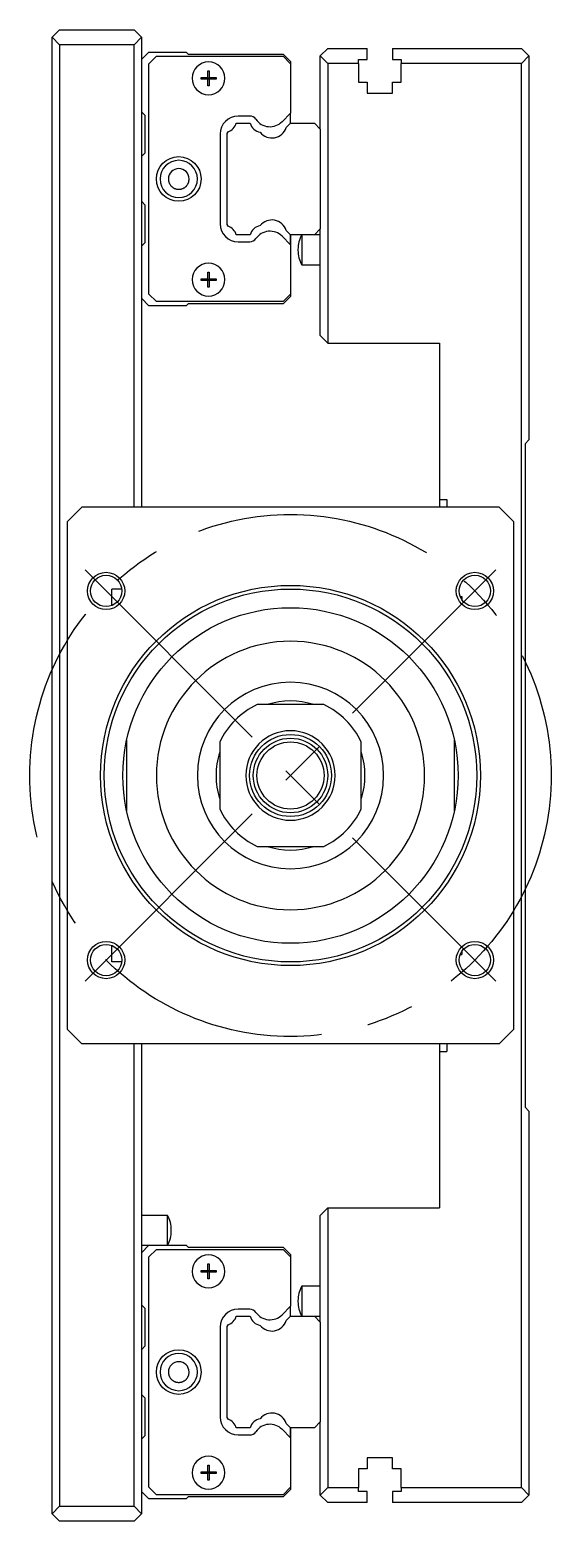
# Model space of a CAD drawing. Extents: x -30 to 950, y -327 to 110.
# Drawn here: x 880.2 to 950.2, y -100 to 100 of the extents above; entities that cross this region are included whole.
import ezdxf

# ---------------------------------------------------------------- set-up
doc = ezdxf.new("R2010")
doc.units = 0
doc.linetypes.add('CENTER', pattern=[50.8, 31.75, -6.35, 6.35, -6.35])
doc.layers.get('0').update_dxf_attribs({"linetype": 'CONTINUOUS'})
doc.layers.add('CENTER', color=1, linetype='CENTER')

msp = doc.modelspace()

# ---------------------------------------------------------------- linework, layer by layer
at = {"color": 7, "linetype": 'CONTINUOUS'}
for p, q in [((883.16, 99), (884.16, 100)), ((884.16, 100), (894.16, 100)), ((894.16, 100), (895.16, 99)), ((884.16, 98), (883.16, 99)), ((883.16, -99), (883.16, 99)), ((894.16, 98), (884.16, 98)), ((884.16, 98), (884.16, -98)), ((894.16, 98), (895.16, 99)), ((894.16, 36), (894.16, 98)), ((895.16, 99), (895.16, 36)), ((895.16, 96), (896.16, 97)), ((896.16, 97), (901.16, 97)), ((896.16, 95.45), (897.16, 96.45)), ((897.16, 96.45), (914.16, 96.45)), ((901.16, 97), (901.41, 96.75)), ((901.41, 96.75), (914.16, 96.75)), ((914.16, 96.75), (915.16, 95.75)), ((914.16, 96.45), (915.16, 95.45)), ((919.16, 96.5), (920.16, 97.5)), ((919.16, 86.7), (919.16, 96.5)), ((920.16, 95.5), (919.16, 96.5)), ((920.16, 97.5), (925.46, 97.5)), ((924.31, 95.5), (924.31, 96)), ((924.31, 96), (925.46, 96)), ((925.46, 96), (925.46, 97.5)), ((928.86, 97.5), (946.16, 97.5)), ((928.86, 97.5), (928.86, 96)), ((928.86, 96), (930.01, 96)), ((930.01, 96), (930.01, 95.5)), ((946.16, 97.5), (947.16, 96.5)), ((947.16, 96.5), (946.16, 95.5)), ((947.16, 96.5), (947.16, 45)), ((896.16, 64.55), (896.16, 95.45)), ((904.06, 93.6), (904.06, 94.5)), ((904.06, 94.5), (904.26, 94.5)), ((904.26, 94.5), (904.26, 93.6)), ((915.16, 95.75), (915.16, 95.45)), ((915.16, 95.45), (915.16, 88.82)), ((924.31, 95.5), (920.16, 95.5)), ((920.16, 95.5), (920.16, 58)), ((924.31, 95.5), (924.31, 93)), ((930.01, 93), (930.01, 95.5)), ((946.16, 95.5), (930.01, 95.5)), ((946.16, -95.5), (946.16, 95.5)), ((903.16, 93.4), (903.16, 93.6)), ((903.16, 93.6), (904.06, 93.6)), ((904.06, 93.4), (903.16, 93.4)), ((904.06, 93.6), (904.16, 93.5)), ((904.06, 93.4), (904.16, 93.5)), ((904.06, 92.5), (904.06, 93.4)), ((904.26, 92.5), (904.06, 92.5)), ((904.26, 93.6), (904.16, 93.5)), ((904.26, 93.4), (904.16, 93.5)), ((904.26, 93.6), (905.16, 93.6)), ((905.16, 93.4), (904.26, 93.4)), ((904.26, 93.4), (904.26, 92.5)), ((905.16, 93.6), (905.16, 93.4)), ((924.31, 93), (925.46, 93)), ((925.46, 93), (925.46, 91.5)), ((928.86, 93), (930.01, 93)), ((928.86, 91.5), (928.86, 93)), ((925.46, 91.5), (928.86, 91.5)), ((895.66, 88.5), (895.16, 89)), ((895.66, 83.5), (895.66, 88.5)), ((909.69, 88.43), (908.13, 88.43)), ((915.16, 88.82), (914.03, 87.68)), ((915.16, 87.5), (915.16, 88.82)), ((905.73, 86.03), (905.73, 73.97)), ((906.66, 86.1), (906.79, 86.32)), ((906.66, 73.9), (906.66, 86.1)), ((907.87, 87.5), (909.74, 87.5)), ((914.57, 86.91), (915.16, 87.5)), ((915.16, 87.5), (918.36, 87.5)), ((918.36, 87.5), (919.16, 86.7)), ((919.16, 86.7), (919.16, 73.3)), ((895.16, 83), (895.66, 83.5)), ((898.77, 80), (898.77, 79.95)), ((901.55, 80), (901.55, 80)), ((898.77, 79.95), (898.77, 79.9)), ((898.77, 79.9), (898.78, 79.85)), ((898.78, 79.85), (898.78, 79.8)), ((898.78, 79.8), (898.79, 79.76)), ((898.79, 79.76), (898.8, 79.71)), ((898.8, 79.71), (898.81, 79.66)), ((898.81, 79.66), (898.82, 79.61)), ((898.82, 79.61), (898.84, 79.55)), ((898.84, 79.55), (898.86, 79.5)), ((898.86, 79.5), (898.88, 79.45)), ((898.88, 79.45), (898.91, 79.39)), ((898.91, 79.39), (898.93, 79.34)), ((898.93, 79.34), (898.96, 79.29)), ((898.96, 79.29), (898.99, 79.24)), ((898.99, 79.24), (899.03, 79.19)), ((899.03, 79.19), (899.06, 79.14)), ((899.06, 79.14), (899.1, 79.1)), ((899.1, 79.1), (899.14, 79.05)), ((899.14, 79.05), (899.18, 79.01)), ((899.18, 79.01), (899.22, 78.97)), ((899.22, 78.97), (899.27, 78.93)), ((899.27, 78.93), (899.31, 78.89)), ((899.31, 78.89), (899.36, 78.86)), ((899.36, 78.86), (899.41, 78.83)), ((899.41, 78.83), (899.46, 78.8)), ((899.46, 78.8), (899.51, 78.77)), ((899.51, 78.77), (899.56, 78.74)), ((899.56, 78.74), (899.61, 78.72)), ((899.61, 78.72), (899.67, 78.7)), ((899.67, 78.7), (899.73, 78.68)), ((899.73, 78.68), (899.78, 78.66)), ((899.78, 78.66), (899.84, 78.64)), ((899.84, 78.64), (899.9, 78.63)), ((899.9, 78.63), (899.95, 78.62)), ((899.95, 78.62), (900.01, 78.62)), ((900.01, 78.62), (900.07, 78.61)), ((900.07, 78.61), (900.13, 78.61)), ((900.13, 78.61), (900.19, 78.61)), ((900.19, 78.61), (900.25, 78.61)), ((900.25, 78.61), (900.31, 78.62)), ((900.31, 78.62), (900.36, 78.62)), ((900.36, 78.62), (900.42, 78.63)), ((900.42, 78.63), (900.48, 78.64)), ((900.48, 78.64), (900.53, 78.66)), ((900.53, 78.66), (900.59, 78.68)), ((900.59, 78.68), (900.65, 78.7)), ((900.65, 78.7), (900.7, 78.72)), ((900.7, 78.72), (900.76, 78.74)), ((900.76, 78.74), (900.81, 78.77)), ((900.81, 78.77), (900.86, 78.8)), ((900.86, 78.8), (900.91, 78.83)), ((900.91, 78.83), (900.96, 78.86)), ((900.96, 78.86), (901.01, 78.89)), ((901.01, 78.89), (901.05, 78.93)), ((901.05, 78.93), (901.1, 78.97)), ((901.1, 78.97), (901.14, 79.01)), ((901.14, 79.01), (901.18, 79.05)), ((901.18, 79.05), (901.22, 79.09)), ((901.22, 79.09), (901.25, 79.14)), ((901.25, 79.14), (901.29, 79.19)), ((901.29, 79.19), (901.32, 79.24)), ((901.32, 79.24), (901.36, 79.29)), ((901.36, 79.29), (901.39, 79.34)), ((901.39, 79.34), (901.41, 79.38)), ((901.41, 79.38), (901.43, 79.43)), ((901.43, 79.43), (901.45, 79.48)), ((901.45, 79.48), (901.47, 79.53)), ((901.47, 79.53), (901.49, 79.58)), ((901.49, 79.58), (901.5, 79.63)), ((901.5, 79.63), (901.51, 79.68)), ((901.51, 79.68), (901.53, 79.73)), ((901.53, 79.78), (901.54, 79.83)), ((901.53, 79.73), (901.53, 79.78)), ((901.54, 79.83), (901.55, 79.88)), ((901.55, 80), (901.55, 80)), ((901.55, 80), (901.55, 80)), ((901.55, 79.98), (901.55, 80)), ((901.55, 79.93), (901.55, 79.98)), ((901.55, 79.88), (901.55, 79.93)), ((895.66, 76.5), (895.16, 77)), ((895.66, 71.5), (895.66, 76.5)), ((906.79, 73.68), (906.66, 73.9)), ((909.74, 72.5), (907.87, 72.5)), ((914.03, 72.32), (915.16, 71.18)), ((915.16, 72.5), (914.57, 73.09)), ((915.16, 72.5), (914.57, 73.09)), ((915.16, 72.5), (915.16, 71.18)), ((915.16, 71.18), (915.16, 72.5)), ((918.36, 72.5), (915.16, 72.5)), ((916.66, 72.5), (916.66, 68.5)), ((919.16, 73.3), (918.36, 72.5)), ((919.16, 72.5), (918.36, 72.5)), ((919.16, 59), (919.16, 73.3)), ((895.16, 71), (895.66, 71.5)), ((908.13, 71.57), (909.69, 71.57)), ((915.16, 71.18), (915.16, 64.55)), ((916.16, 70.56), (916.16, 70.44)), ((916.66, 68.5), (919.16, 68.5)), ((903.16, 66.4), (903.16, 66.6)), ((903.16, 66.6), (904.06, 66.6)), ((904.06, 66.4), (903.16, 66.4)), ((904.06, 66.6), (904.06, 67.5)), ((904.06, 67.5), (904.26, 67.5)), ((904.06, 66.6), (904.16, 66.5)), ((904.06, 66.4), (904.16, 66.5)), ((904.06, 65.5), (904.06, 66.4)), ((904.26, 66.6), (904.16, 66.5)), ((904.26, 66.4), (904.16, 66.5)), ((904.26, 67.5), (904.26, 66.6)), ((904.26, 66.6), (905.16, 66.6)), ((904.26, 66.4), (904.26, 65.5)), ((905.16, 66.4), (904.26, 66.4)), ((905.16, 66.6), (905.16, 66.4)), ((897.16, 63.55), (896.16, 64.55)), ((904.26, 65.5), (904.06, 65.5)), ((915.16, 64.55), (914.16, 63.55)), ((915.16, 64.25), (914.16, 63.25)), ((915.16, 64.55), (915.16, 64.25)), ((896.16, 63), (895.16, 64)), ((901.16, 63), (896.16, 63)), ((914.16, 63.55), (897.16, 63.55)), ((901.41, 63.25), (901.16, 63)), ((914.16, 63.25), (901.41, 63.25)), ((919.16, 59), (920.16, 58)), ((920.16, 58), (935.16, 58)), ((935.16, 58), (935.16, 37)), ((946.66, 44.5), (947.16, 45)), ((946.66, 44.5), (946.66, -44.5)), ((887.16, 36), (885.16, 34)), ((943.16, 36), (887.16, 36)), ((935.16, 37), (935.16, 36)), ((935.16, 37), (936.16, 37)), ((936.16, 37), (936.16, 36)), ((945.16, 34), (943.16, 36)), ((885.16, 34), (885.16, -34)), ((945.16, -34), (945.16, 34)), ((891.16, 22.79), (891.16, 25)), ((892.5, 25), (891.16, 25)), ((937.95, 24), (938.16, 24)), ((938.16, 24), (938.16, 23.59)), ((919.63, 9.5), (910.69, 9.5)), ((893.16, 4.72), (893.16, -4.72)), ((905.66, 4.47), (905.66, -4.47)), ((924.66, -4.47), (924.66, 4.47)), ((937.16, -4.72), (937.16, 4.72)), ((910.69, -9.5), (919.63, -9.5)), ((891.16, -25), (891.16, -22.79)), ((937.95, -24), (938.16, -24)), ((938.16, -23.59), (938.16, -24)), ((892.5, -25), (891.16, -25)), ((885.16, -34), (887.16, -36)), ((943.16, -36), (945.16, -34)), ((943.16, -36), (887.16, -36)), ((894.16, -98), (894.16, -36)), ((895.16, -36), (895.16, -99)), ((935.16, -36), (935.16, -37)), ((936.16, -36), (936.16, -37)), ((935.16, -37), (936.16, -37)), ((935.16, -37), (935.16, -58)), ((947.16, -45), (946.66, -44.5)), ((947.16, -45), (947.16, -96.5)), ((920.16, -58), (919.16, -59)), ((920.16, -58), (935.16, -58)), ((920.16, -58), (920.16, -95.5)), ((898.66, -59), (895.16, -59)), ((898.66, -61), (898.66, -59)), ((919.16, -73.3), (919.16, -59)), ((898.66, -63), (898.66, -61)), ((899.16, -61.06), (899.16, -60.94)), ((895.16, -63), (896.16, -63)), ((895.16, -64), (896.16, -63)), ((896.16, -63), (901.16, -63)), ((896.16, -64.55), (897.16, -63.55)), ((897.16, -63.55), (914.16, -63.55)), ((901.16, -63), (901.41, -63.25)), ((901.41, -63.25), (914.16, -63.25)), ((914.16, -63.25), (915.16, -64.25)), ((914.16, -63.55), (915.16, -64.55)), ((896.16, -95.45), (896.16, -64.55)), ((904.06, -66.4), (904.06, -65.5)), ((904.06, -65.5), (904.26, -65.5)), ((904.26, -65.5), (904.26, -66.4)), ((915.16, -64.25), (915.16, -64.55)), ((915.16, -64.55), (915.16, -71.18)), ((903.16, -66.6), (903.16, -66.4)), ((903.16, -66.4), (904.06, -66.4)), ((904.06, -66.6), (903.16, -66.6)), ((904.06, -66.4), (904.16, -66.5)), ((904.06, -66.6), (904.16, -66.5)), ((904.06, -67.5), (904.06, -66.6)), ((904.26, -67.5), (904.06, -67.5)), ((904.26, -66.4), (904.16, -66.5)), ((904.26, -66.6), (904.16, -66.5)), ((904.26, -66.4), (905.16, -66.4)), ((905.16, -66.6), (904.26, -66.6)), ((904.26, -66.6), (904.26, -67.5)), ((905.16, -66.4), (905.16, -66.6)), ((919.16, -68.5), (916.66, -68.5)), ((916.66, -68.5), (916.66, -72.5)), ((895.66, -71.5), (895.16, -71)), ((895.66, -76.5), (895.66, -71.5)), ((909.69, -71.57), (908.13, -71.57)), ((915.16, -71.18), (914.03, -72.32)), ((915.16, -72.5), (915.16, -71.18)), ((916.16, -70.44), (916.16, -70.56)), ((905.73, -73.97), (905.73, -86.03)), ((906.66, -73.9), (906.79, -73.68)), ((906.66, -86.1), (906.66, -73.9)), ((907.87, -72.5), (909.74, -72.5)), ((914.57, -73.09), (915.16, -72.5)), ((915.16, -72.5), (918.36, -72.5)), ((918.36, -72.5), (919.16, -72.5)), ((918.36, -72.5), (919.16, -73.3)), ((919.16, -73.3), (919.16, -86.7)), ((895.16, -77), (895.66, -76.5)), ((898.77, -80), (898.77, -80.05)), ((901.55, -80), (901.55, -80)), ((898.77, -80.05), (898.77, -80.1)), ((898.77, -80.1), (898.78, -80.15)), ((898.78, -80.15), (898.78, -80.2)), ((898.78, -80.2), (898.79, -80.24)), ((898.79, -80.24), (898.8, -80.29)), ((898.8, -80.29), (898.81, -80.34)), ((898.81, -80.34), (898.82, -80.39)), ((898.82, -80.39), (898.84, -80.45)), ((898.84, -80.45), (898.86, -80.5)), ((898.86, -80.5), (898.88, -80.55)), ((898.88, -80.55), (898.91, -80.61)), ((898.91, -80.61), (898.93, -80.66)), ((898.93, -80.66), (898.96, -80.71)), ((898.96, -80.71), (898.99, -80.76)), ((898.99, -80.76), (899.03, -80.81)), ((899.03, -80.81), (899.06, -80.86)), ((899.06, -80.86), (899.1, -80.9)), ((899.1, -80.9), (899.14, -80.95)), ((899.14, -80.95), (899.18, -80.99)), ((899.18, -80.99), (899.22, -81.03)), ((899.22, -81.03), (899.27, -81.07)), ((899.27, -81.07), (899.31, -81.11)), ((899.31, -81.11), (899.36, -81.14)), ((899.36, -81.14), (899.41, -81.17)), ((899.41, -81.17), (899.46, -81.2)), ((899.46, -81.2), (899.51, -81.23)), ((899.51, -81.23), (899.56, -81.26)), ((899.56, -81.26), (899.61, -81.28)), ((899.61, -81.28), (899.67, -81.3)), ((899.67, -81.3), (899.73, -81.32)), ((899.73, -81.32), (899.78, -81.34)), ((899.78, -81.34), (899.84, -81.36)), ((899.84, -81.36), (899.9, -81.37)), ((899.9, -81.37), (899.95, -81.38)), ((899.95, -81.38), (900.01, -81.38)), ((900.01, -81.38), (900.07, -81.39)), ((900.07, -81.39), (900.13, -81.39)), ((900.13, -81.39), (900.19, -81.39)), ((900.19, -81.39), (900.25, -81.39)), ((900.25, -81.39), (900.31, -81.38)), ((900.31, -81.38), (900.36, -81.38)), ((900.36, -81.38), (900.42, -81.37)), ((900.42, -81.37), (900.48, -81.36)), ((900.48, -81.36), (900.53, -81.34)), ((900.53, -81.34), (900.59, -81.32)), ((900.59, -81.32), (900.65, -81.3)), ((900.65, -81.3), (900.7, -81.28)), ((900.7, -81.28), (900.76, -81.26)), ((900.76, -81.26), (900.81, -81.23)), ((900.81, -81.23), (900.86, -81.2)), ((900.86, -81.2), (900.91, -81.17)), ((900.91, -81.17), (900.96, -81.14)), ((900.96, -81.14), (901.01, -81.11)), ((901.01, -81.11), (901.05, -81.07)), ((901.05, -81.07), (901.1, -81.03)), ((901.1, -81.03), (901.14, -80.99)), ((901.14, -80.99), (901.18, -80.95)), ((901.18, -80.95), (901.22, -80.91)), ((901.22, -80.91), (901.25, -80.86)), ((901.25, -80.86), (901.29, -80.81)), ((901.29, -80.81), (901.32, -80.76)), ((901.32, -80.76), (901.36, -80.71)), ((901.36, -80.71), (901.39, -80.66)), ((901.39, -80.66), (901.41, -80.62)), ((901.41, -80.62), (901.43, -80.57)), ((901.43, -80.57), (901.45, -80.52)), ((901.45, -80.52), (901.47, -80.47)), ((901.47, -80.47), (901.49, -80.42)), ((901.49, -80.42), (901.5, -80.37)), ((901.5, -80.37), (901.51, -80.32)), ((901.51, -80.32), (901.53, -80.27)), ((901.53, -80.22), (901.54, -80.17)), ((901.53, -80.27), (901.53, -80.22)), ((901.54, -80.17), (901.55, -80.12)), ((901.55, -80), (901.55, -80)), ((901.55, -80), (901.55, -80)), ((901.55, -80.02), (901.55, -80)), ((901.55, -80.07), (901.55, -80.02)), ((901.55, -80.12), (901.55, -80.07)), ((895.66, -83.5), (895.16, -83)), ((895.66, -88.5), (895.66, -83.5)), ((906.79, -86.32), (906.66, -86.1)), ((909.74, -87.5), (907.87, -87.5)), ((914.03, -87.68), (915.16, -88.82)), ((915.16, -87.5), (914.57, -86.91)), ((915.16, -87.5), (914.57, -86.91)), ((915.16, -87.5), (915.16, -88.82)), ((915.16, -88.82), (915.16, -87.5)), ((918.36, -87.5), (915.16, -87.5)), ((919.16, -86.7), (918.36, -87.5)), ((919.16, -96.5), (919.16, -86.7)), ((895.16, -89), (895.66, -88.5)), ((908.13, -88.43), (909.69, -88.43)), ((915.16, -88.82), (915.16, -95.45)), ((925.46, -91.5), (925.46, -93)), ((928.86, -91.5), (925.46, -91.5)), ((928.86, -93), (928.86, -91.5)), ((903.16, -93.4), (904.06, -93.4)), ((903.16, -93.6), (903.16, -93.4)), ((904.06, -93.6), (903.16, -93.6)), ((904.06, -93.4), (904.06, -92.5)), ((904.06, -92.5), (904.26, -92.5)), ((904.06, -93.4), (904.16, -93.5)), ((904.06, -93.6), (904.16, -93.5)), ((904.06, -94.5), (904.06, -93.6)), ((904.26, -93.4), (904.16, -93.5)), ((904.26, -93.6), (904.16, -93.5)), ((904.26, -92.5), (904.26, -93.4)), ((904.26, -93.4), (905.16, -93.4)), ((905.16, -93.6), (904.26, -93.6)), ((904.26, -93.6), (904.26, -94.5)), ((905.16, -93.4), (905.16, -93.6)), ((924.31, -93), (924.31, -95.5)), ((925.46, -93), (924.31, -93)), ((930.01, -93), (928.86, -93)), ((930.01, -95.5), (930.01, -93)), ((897.16, -96.45), (896.16, -95.45)), ((904.26, -94.5), (904.06, -94.5)), ((915.16, -95.45), (914.16, -96.45)), ((915.16, -95.75), (914.16, -96.75)), ((915.16, -95.45), (915.16, -95.75)), ((919.16, -96.5), (920.16, -95.5)), ((920.16, -95.5), (924.31, -95.5)), ((924.31, -96), (924.31, -95.5)), ((925.46, -96), (924.31, -96)), ((925.46, -97.5), (925.46, -96)), ((930.01, -96), (928.86, -96)), ((928.86, -96), (928.86, -97.5)), ((930.01, -95.5), (930.01, -96)), ((930.01, -95.5), (946.16, -95.5)), ((946.16, -95.5), (947.16, -96.5)), ((883.16, -99), (884.16, -98)), ((884.16, -98), (894.16, -98)), ((895.16, -99), (894.16, -98)), ((896.16, -97), (895.16, -96)), ((901.16, -97), (896.16, -97)), ((914.16, -96.45), (897.16, -96.45)), ((901.41, -96.75), (901.16, -97)), ((914.16, -96.75), (901.41, -96.75)), ((920.16, -97.5), (919.16, -96.5)), ((925.46, -97.5), (920.16, -97.5)), ((946.16, -97.5), (928.86, -97.5)), ((947.16, -96.5), (946.16, -97.5)), ((884.16, -100), (883.16, -99)), ((894.16, -100), (884.16, -100)), ((895.16, -99), (894.16, -100))]:
    msp.add_line(p, q, dxfattribs=at)
for centre, radius in [((900.16, 80), 3), ((890.41, 24.75), 2.1), ((939.91, 24.75), 2.1), ((915.16, 0), 25.5), ((915.16, 0), 25), ((915.16, 0), 22.5), ((915.16, 0), 5.5), ((915.16, 0), 5), ((915.16, 0), 4.5), ((890.41, -24.75), 2.1), ((939.91, -24.75), 2.1), ((900.16, -80), 3)]:
    msp.add_circle(centre, radius, dxfattribs=at)
at = {"color": 3, "linetype": 'CONTINUOUS'}
for centre in [(890.41, 24.75), (939.91, 24.75), (890.41, -24.75), (939.91, -24.75)]:
    msp.add_circle(centre, 2.5, dxfattribs=at)
at = {"color": 7, "linetype": 'CONTINUOUS'}
for centre, radius, start, end in [((904.16, 93.5), 2.2, 0, 180), ((904.16, 93.5), 2.2, 180, 0), ((908.13, 86.03), 2.4, 90, 180), ((909.69, 87.43), 1, 34.7052, 90), ((906.23, 87.93), 1.7, 289.2262, 345.349), ((911.39, 87.93), 1.7, 194.651, 260.012), ((912.4, 89.31), 2.3, 214.7598, 315), ((912.66, 87.5), 2, 218.4716, 342.8856), ((900.16, 80), 2.5, 0, 180), ((900.16, 80), 2.5, 180, 0), ((900.16, 80), 1.39, 0, 180), ((912.66, 72.5), 2, 17.1144, 141.5284), ((908.13, 73.97), 2.4, 180, 270), ((906.23, 72.07), 1.7, 14.651, 70.7738), ((909.69, 72.57), 1, 270, 325.2543), ((911.39, 72.07), 1.7, 99.988, 165.349), ((912.4, 70.69), 2.3, 44.9803, 145.2567), ((920.16, 70.56), 4, 151.0305, 180), ((920.16, 70.44), 4, 180, 208.9695), ((904.16, 66.5), 2.2, 0, 180), ((904.16, 66.5), 2.2, 180, 0), ((915.16, 0), 18, 0, 180), ((915.16, 0), 18, 0, 180), ((915.16, 0), 12.5, 0, 180), ((915.16, 0), 12.5, 0, 180), ((915.16, 0), 10, 71.8051, 108.1949), ((915.16, 0), 10, 71.8051, 108.1949), ((915.16, 0), 10.5, 115.2088, 154.7912), ((915.16, 0), 10.5, 25.2088, 64.7912), ((915.16, 0), 6, 0, 180), ((915.16, 0), 10, 161.8051, 180), ((915.16, 0), 10, 161.8051, 180), ((915.16, 0), 10, 0, 18.1949), ((915.16, 0), 10, 0, 18.1949), ((915.16, 0), 18, 180, 0), ((915.16, 0), 18, 180, 0), ((915.16, 0), 12.5, 180, 0), ((915.16, 0), 12.5, 180, 0), ((915.16, 0), 10, 180, 198.1949), ((915.16, 0), 10, 180, 198.1949), ((915.16, 0), 6, 180, 0), ((915.16, 0), 10, 341.8051, 0), ((915.16, 0), 10, 341.8051, 0), ((915.16, 0), 10.5, 205.2088, 244.7912), ((915.16, 0), 10.5, 295.2088, 334.7912), ((915.16, 0), 10, 251.8051, 288.1949), ((915.16, 0), 10, 251.8051, 288.1949), ((895.16, -60.94), 4, 0, 28.9695), ((895.16, -61.06), 4, 331.0305, 0), ((904.16, -66.5), 2.2, 0, 180), ((904.16, -66.5), 2.2, 180, 0), ((920.16, -70.44), 4, 151.0305, 180), ((908.13, -73.97), 2.4, 90, 180), ((909.69, -72.57), 1, 34.7052, 90), ((920.16, -70.56), 4, 180, 208.9695), ((906.23, -72.07), 1.7, 289.2262, 345.349), ((911.39, -72.07), 1.7, 194.651, 260.012), ((912.4, -70.69), 2.3, 214.7598, 315), ((912.66, -72.5), 2, 218.4716, 342.8856), ((900.16, -80), 2.5, 0, 180), ((900.16, -80), 2.5, 180, 0), ((900.16, -80), 1.39, 0, 180), ((912.66, -87.5), 2, 17.1144, 141.5284), ((908.13, -86.03), 2.4, 180, 270), ((906.23, -87.93), 1.7, 14.651, 70.7738), ((909.69, -87.43), 1, 270, 325.2543), ((911.39, -87.93), 1.7, 99.988, 165.349), ((912.4, -89.31), 2.3, 44.9803, 145.2567), ((904.16, -93.5), 2.2, 0, 180), ((904.16, -93.5), 2.2, 180, 0)]:
    msp.add_arc(centre, radius, start, end, dxfattribs=at)
at = {"layer": 'CENTER', "color": 1, "linetype": 'CENTER'}
for p, q in [((887.58, -27.58), (942.74, 27.58)), ((887.58, 27.58), (942.74, -27.58))]:
    msp.add_line(p, q, dxfattribs=at)
msp.add_circle((915.16, 0), 35, dxfattribs=at)

doc.saveas('drawing.dxf')
